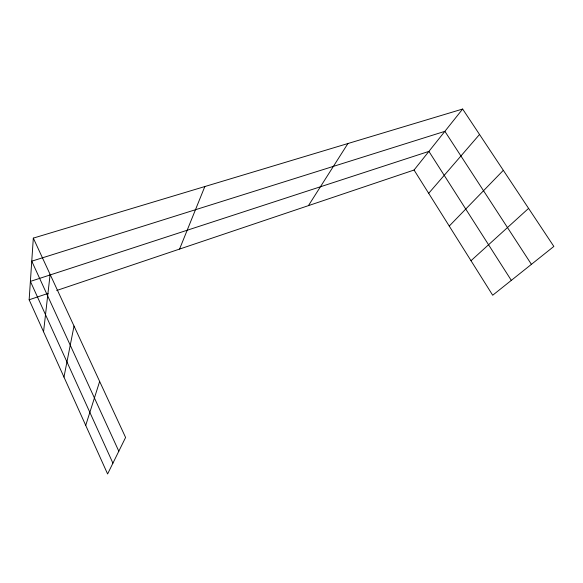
<?xml version="1.0" encoding="UTF-8"?>
<svg xmlns="http://www.w3.org/2000/svg" width="583" height="583" viewBox="0 0 583 583"><rect width="100%" height="100%" fill="white"/><g stroke="black" fill="none" stroke-linecap="round" stroke-linejoin="round"><path stroke-width="0.87" d="M33.318 238.112L125.593 437.476L107.6 473.964L29.15 299.779L33.318 238.112L462.647 109.036L553.85 246.441L492.693 295.238L414.054 170.032L462.647 109.036M43.557 331.778L50.123 274.418M63.962 377.07L74.019 326.057M85.723 425.386L99.657 381.45M179.564 249.072L204.83 186.553M308.429 205.639L347.92 143.527M428.68 193.323L479.525 134.469M449.245 226.066L503.326 170.323M471.006 260.71L528.584 208.379M29.15 299.779L48.083 293.395M56.697 290.494L414.054 170.032M531.412 264.347L444.887 131.335L31.759 261.177L118.815 451.213M511.32 280.379L428.913 151.383L30.396 281.392L112.92 463.164"/></g></svg>
